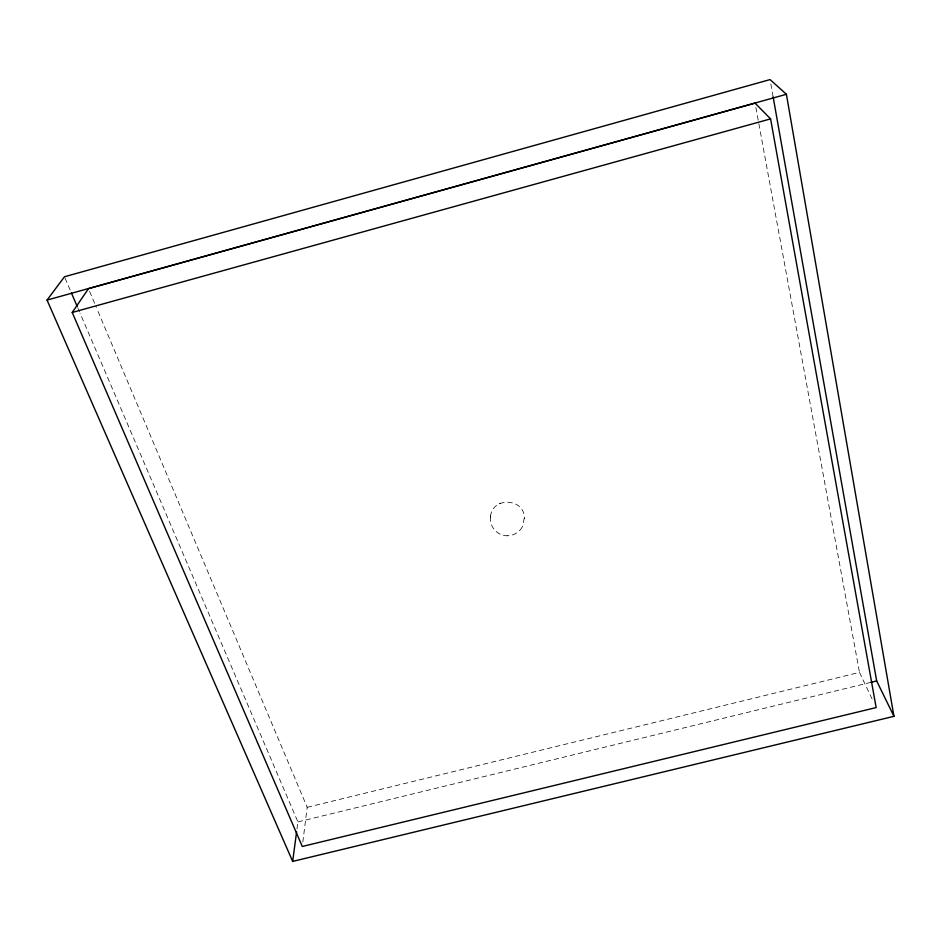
<?xml version="1.0" encoding="UTF-8"?>
<svg xmlns="http://www.w3.org/2000/svg" width="941" height="941" viewBox="0 0 941 941"><rect width="100%" height="100%" fill="white"/><g stroke="black" fill="none" stroke-linecap="round" stroke-linejoin="round"><path stroke-width="0.71" stroke-dasharray="4.71 3.53" d="M524.313 518.056L522.408 526.631M490.484 516.832C489.049 526.478 497.46 536.005 507.223 535.77M302.826 842.124L307.189 807.307L96.923 308.777M490.532 516.433C492.225 496.33 525.172 498.107 524.337 518.55M490.426 517.327L490.602 515.939M296.968 828.962L297.909 821.905L80.079 313.2M522.208 527.019C519.303 532.406 513.292 535.888 507.175 535.77M499.542 503.694L500.471 503.247M307.189 807.307L859.486 672.392L873.072 701.057M297.909 821.905L870.966 682.331M65.047 278.113L70.834 291.604M77.762 307.801L79.503 311.847M89.583 291.369L96.358 307.436M755.87 107.439L859.486 672.392M770.832 83.925L773.137 96.935"/><path stroke-width="1.41" d="M292.675 861.415L47.05 300.085L64.47 276.76L770.067 79.585L786.405 94.288L893.95 716.313L292.675 861.415L296.603 831.785M72.222 312.459L88.454 288.687L755.082 103.145L770.585 118.884L876.153 707.573L302.273 846.477L72.222 312.459L770.585 118.884M47.05 300.085L786.405 94.288M870.966 682.331L876.671 680.943L893.95 716.313M71.41 292.957L77.186 306.448M773.137 96.935L876.671 680.943"/></g></svg>
